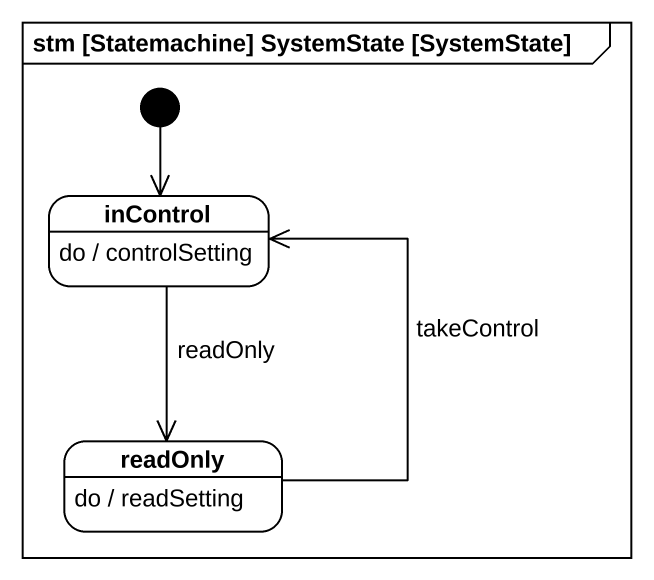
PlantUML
@startuml
mainframe stm [Statemachine] SystemState [SystemState]
hide empty description
state inControl
inControl : do / controlSetting
state readOnly
readOnly : do / readSetting
[*] --> inControl
inControl --> readOnly : readOnly
readOnly -up-> inControl : takeControl
@enduml
